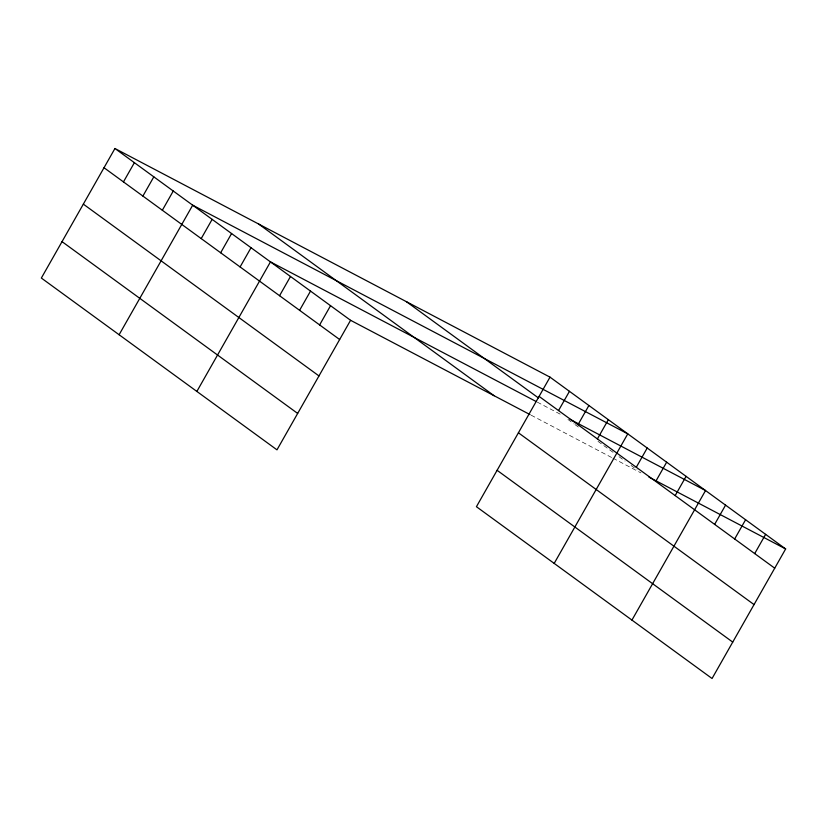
<?xml version="1.0" encoding="UTF-8"?>
<svg xmlns="http://www.w3.org/2000/svg" width="827" height="827" viewBox="0 0 827 827"><rect width="100%" height="100%" fill="white"/><g stroke="black" fill="none" stroke-linecap="round" stroke-linejoin="round"><path stroke-width="0.62" stroke-dasharray="4.13 3.1" d="M537.302 402.129L560.84 414.492M531.13 415.185L611.815 457.6M612.941 458.189L640.956 472.91M567.973 419.465L573.979 423.848M574.982 424.582L578.983 427.497M598.014 441.37L613.034 452.328M619.041 456.7L625.057 461.084M631.063 465.467L637.069 469.85"/><path stroke-width="1.24" d="M114.943 148.498L41.35 278.048L276.983 449.847L350.576 320.297L114.943 148.498L550.017 377.153L785.65 548.952L712.057 678.502L476.424 506.703L550.017 377.153M123.461 181.899L134.387 162.671M142.895 196.071L153.822 176.844M162.34 210.244L173.267 191.016M119.109 334.739L192.701 205.189L627.776 433.855L554.183 563.404M201.219 238.589L212.146 219.362M220.654 252.773L231.581 233.534M240.099 266.945L251.026 247.707M196.867 391.429L270.46 261.88L536.185 401.54M279.567 295.715L290.494 276.487M299.591 310.321L310.518 291.094M319.625 324.928L330.552 305.69M558.535 410.564L569.452 391.326M577.97 424.737L588.896 405.499M597.414 438.91L608.331 419.682M636.294 467.255L647.21 448.027M655.728 481.428L666.655 462.2M675.173 495.6L686.09 476.373M631.942 620.095L705.534 490.545L569.937 419.279M714.642 524.38L725.558 505.152M734.665 538.977L745.592 519.749M754.7 553.583L765.616 534.356M350.576 320.297L530.014 414.596M648.916 477.086L785.65 548.952M539.09 396.391L774.723 568.19M406.439 301.7L538.429 397.932M258.52 223.952L494.153 395.751M518.405 432.79L754.048 604.589M104.016 167.726L339.649 339.525M497.099 470.305L732.732 642.103M83.341 204.135L318.974 375.934M62.035 241.639L297.668 413.438"/></g></svg>
